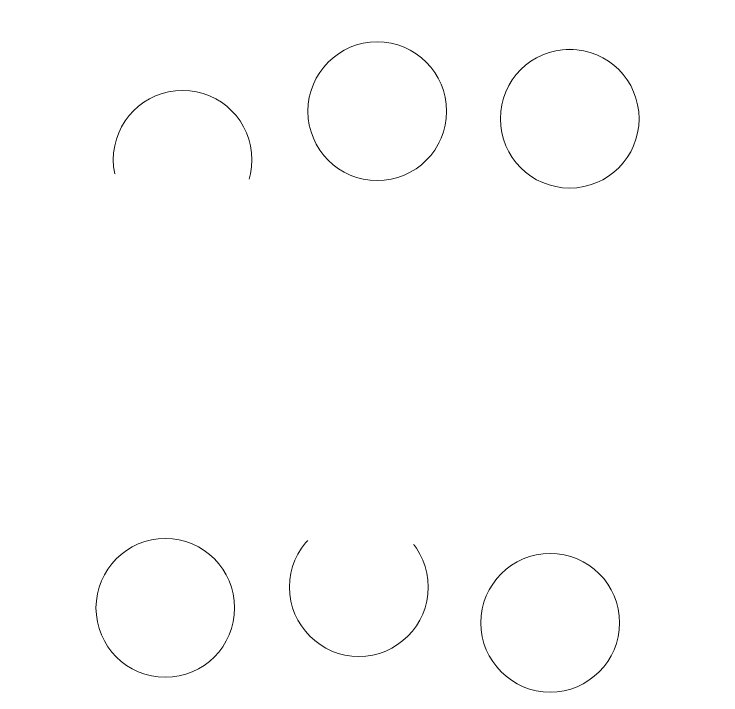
# Model space of a CAD drawing. Header units: millimetres. Extents: x 55299 to 76242, y 39243 to 53578.
# Drawn here: x 68808 to 70642, y 44931 to 46697 of the extents above; entities that cross this region are included whole.
import ezdxf

# ---------------------------------------------------------------- set-up
doc = ezdxf.new("R2010")
doc.units = ezdxf.units.MM
doc.header["$MEASUREMENT"] = 0
doc.layers.add('FURN-FREE', color=1, linetype='Continuous', lineweight=0)

# ---------------------------------------------------------------- blocks, each defined once
blk = doc.blocks.new('*U1')
at = {"color": 0, "linetype": 'ByBlock', "lineweight": -2}
for points in [[(-142.2, 123.4), (-160.9, 93.7), (-190.5, 112.4), (-171.8, 142)], [(159.5, 81.4), (143.2, 112.3), (174.2, 128.6), (190.5, 97.7)], [(-27.7, -158.9), (7.3, -160.3), (5.9, -195.3), (-29.1, -193.9)]]:
    blk.add_wipeout(points, dxfattribs=at)
blk.add_wipeout([(176.4, 8.3), (176.5, 19.6), (175.8, 30.9), (174.5, 42.1), (172.5, 53.3), (169.7, 64.2), (166.3, 75), (162.2, 85.6), (157.5, 95.8), (152.1, 105.8), (146.1, 115.4), (139.5, 124.6), (132.4, 133.3), (124.7, 141.6), (116.5, 149.4), (107.9, 156.7), (98.8, 163.4), (89.3, 169.5), (79.4, 175.1), (69.2, 179.9), (58.7, 184.2), (48, 187.7), (37.1, 190.6), (26, 192.8), (14.8, 194.3), (3.5, 195.1), (-7.8, 195.2), (-19.1, 194.6), (-30.3, 193.2), (-41.5, 191.2), (-52.4, 188.5), (-63.2, 185.1), (-73.8, 181), (-84, 176.2), (-94, 170.9), (-103.6, 164.9), (-112.8, 158.3), (-121.5, 151.1), (-129.8, 143.5), (-137.6, 135.3), (-144.9, 126.6), (-151.6, 117.5), (-157.7, 108), (-163.3, 98.1), (-168.1, 87.9), (-172.4, 77.5), (-176, 66.7), (-178.8, 55.8), (-181, 44.7), (-182.5, 33.5), (-183.3, 22.2), (-183.4, 10.9), (-182.8, -0.4), (-181.5, -11.6), (-179.4, -22.7), (-176.7, -33.7), (-173.3, -44.5), (-169.2, -55), (-164.4, -65.3), (-159.1, -75.2), (-153.1, -84.8), (-146.5, -94), (-139.3, -102.8), (-131.7, -111.1), (-123.5, -118.9), (-114.8, -126.2), (-105.7, -132.9), (-96.2, -139), (-86.3, -144.5), (-76.1, -149.4), (-65.7, -153.7), (-54.9, -157.2), (-44, -160.1), (-32.9, -162.3), (-21.7, -163.8), (-10.4, -164.6), (0.9, -164.7), (12.2, -164.1), (23.4, -162.7), (34.5, -160.7), (45.5, -157.9), (56.3, -154.5), (66.8, -150.4), (77.1, -145.7), (87, -140.3), (96.6, -134.3), (105.8, -127.8), (114.6, -120.6), (122.9, -112.9), (130.7, -104.7), (138, -96.1), (144.7, -87), (150.8, -77.5), (156.3, -67.6), (161.2, -57.4), (165.4, -46.9), (169, -36.2), (171.9, -25.3), (174.1, -14.2)], dxfattribs=at)
blk.add_circle((-3.5, 15.3), 180, dxfattribs=at)
blk = doc.blocks.new('*U2')
at = {"color": 0, "linetype": 'ByBlock', "lineweight": -2}
for points in [[(-142.2, 123.4), (-160.9, 93.7), (-190.5, 112.4), (-171.8, 142)], [(159.5, 81.4), (143.2, 112.3), (174.2, 128.6), (190.5, 97.7)], [(-27.7, -158.9), (7.3, -160.3), (5.9, -195.3), (-29.1, -193.9)]]:
    blk.add_wipeout(points, dxfattribs=at)
blk.add_wipeout([(176.4, 8.3), (176.5, 19.6), (175.8, 30.9), (174.5, 42.1), (172.5, 53.3), (169.7, 64.2), (166.3, 75), (162.2, 85.6), (157.5, 95.8), (152.1, 105.8), (146.1, 115.4), (139.5, 124.6), (132.4, 133.3), (124.7, 141.6), (116.5, 149.4), (107.9, 156.7), (98.8, 163.4), (89.3, 169.5), (79.4, 175.1), (69.2, 179.9), (58.7, 184.2), (48, 187.7), (37.1, 190.6), (26, 192.8), (14.8, 194.3), (3.5, 195.1), (-7.8, 195.2), (-19.1, 194.6), (-30.3, 193.2), (-41.5, 191.2), (-52.4, 188.5), (-63.2, 185.1), (-73.8, 181), (-84, 176.2), (-94, 170.9), (-103.6, 164.9), (-112.8, 158.3), (-121.5, 151.1), (-129.8, 143.5), (-137.6, 135.3), (-144.9, 126.6), (-151.6, 117.5), (-157.7, 108), (-163.3, 98.1), (-168.1, 87.9), (-172.4, 77.5), (-176, 66.7), (-178.8, 55.8), (-181, 44.7), (-182.5, 33.5), (-183.3, 22.2), (-183.4, 10.9), (-182.8, -0.4), (-181.5, -11.6), (-179.4, -22.7), (-176.7, -33.7), (-173.3, -44.5), (-169.2, -55), (-164.4, -65.3), (-159.1, -75.2), (-153.1, -84.8), (-146.5, -94), (-139.3, -102.8), (-131.7, -111.1), (-123.5, -118.9), (-114.8, -126.2), (-105.7, -132.9), (-96.2, -139), (-86.3, -144.5), (-76.1, -149.4), (-65.7, -153.7), (-54.9, -157.2), (-44, -160.1), (-32.9, -162.3), (-21.7, -163.8), (-10.4, -164.6), (0.9, -164.7), (12.2, -164.1), (23.4, -162.7), (34.5, -160.7), (45.5, -157.9), (56.3, -154.5), (66.8, -150.4), (77.1, -145.7), (87, -140.3), (96.6, -134.3), (105.8, -127.8), (114.6, -120.6), (122.9, -112.9), (130.7, -104.7), (138, -96.1), (144.7, -87), (150.8, -77.5), (156.3, -67.6), (161.2, -57.4), (165.4, -46.9), (169, -36.2), (171.9, -25.3), (174.1, -14.2)], dxfattribs=at)
blk.add_circle((-3.5, 15.3), 180, dxfattribs=at)
blk = doc.blocks.new('*U3')
at = {"color": 0, "linetype": 'ByBlock', "lineweight": -2}
for points in [[(-142.2, 123.4), (-160.9, 93.7), (-190.5, 112.4), (-171.8, 142)], [(159.5, 81.4), (143.2, 112.3), (174.2, 128.6), (190.5, 97.7)], [(-27.7, -158.9), (7.3, -160.3), (5.9, -195.3), (-29.1, -193.9)]]:
    blk.add_wipeout(points, dxfattribs=at)
blk.add_wipeout([(176.4, 8.3), (175.6, -3), (174.1, -14.2), (171.9, -25.3), (169, -36.2), (165.4, -46.9), (161.2, -57.4), (156.3, -67.6), (150.8, -77.5), (144.7, -87), (138, -96.1), (130.7, -104.7), (122.9, -112.9), (114.6, -120.6), (105.8, -127.8), (96.6, -134.3), (87, -140.3), (77.1, -145.7), (66.8, -150.4), (56.3, -154.5), (45.5, -157.9), (34.5, -160.7), (23.4, -162.7), (12.2, -164.1), (0.9, -164.7), (-10.4, -164.6), (-21.7, -163.8), (-32.9, -162.3), (-44, -160.1), (-54.9, -157.2), (-65.7, -153.7), (-76.1, -149.4), (-86.3, -144.5), (-96.2, -139), (-105.7, -132.9), (-114.8, -126.2), (-123.5, -118.9), (-131.7, -111.1), (-139.3, -102.8), (-146.5, -94), (-153.1, -84.8), (-159.1, -75.2), (-164.4, -65.3), (-169.2, -55), (-173.3, -44.5), (-176.7, -33.7), (-179.4, -22.7), (-181.5, -11.6), (-182.8, -0.4), (-183.4, 10.9), (-183.3, 22.2), (-182.5, 33.5), (-181, 44.7), (-178.8, 55.8), (-176, 66.7), (-172.4, 77.5), (-168.1, 87.9), (-163.3, 98.1), (-157.7, 108), (-151.6, 117.5), (-144.9, 126.6), (-137.6, 135.3), (-129.8, 143.5), (-121.5, 151.1), (-112.8, 158.3), (-103.6, 164.9), (-94, 170.9), (-84, 176.2), (-73.8, 181), (-63.2, 185.1), (-52.4, 188.5), (-41.5, 191.2), (-30.3, 193.2), (-19.1, 194.6), (-7.8, 195.2), (3.5, 195.1), (14.8, 194.3), (26, 192.8), (37.1, 190.6), (48, 187.7), (58.7, 184.2), (69.2, 179.9), (79.4, 175.1), (89.3, 169.5), (98.8, 163.4), (107.9, 156.7), (116.5, 149.4), (124.7, 141.6), (132.4, 133.3), (139.5, 124.6), (146.1, 115.4), (152.1, 105.8), (157.5, 95.8), (162.2, 85.6), (166.3, 75), (169.7, 64.2), (172.5, 53.3), (174.5, 42.1), (175.8, 30.9)], dxfattribs=at)
at = {"color": 0, "linetype": 'ByBlock', "lineweight": -2, "extrusion": (0, 0, -1)}
blk.add_circle((3.5, 15.3), 180, dxfattribs=at)
blk = doc.blocks.new('*U4')
at = {"color": 0, "linetype": 'ByBlock', "lineweight": -2}
for points in [[(-142.2, 123.4), (-160.9, 93.7), (-190.5, 112.4), (-171.8, 142)], [(159.5, 81.4), (143.2, 112.3), (174.2, 128.6), (190.5, 97.7)], [(-27.7, -158.9), (7.3, -160.3), (5.9, -195.3), (-29.1, -193.9)]]:
    blk.add_wipeout(points, dxfattribs=at)
blk.add_wipeout([(176.4, 8.3), (175.6, -3), (174.1, -14.2), (171.9, -25.3), (169, -36.2), (165.4, -46.9), (161.2, -57.4), (156.3, -67.6), (150.8, -77.5), (144.7, -87), (138, -96.1), (130.7, -104.7), (122.9, -112.9), (114.6, -120.6), (105.8, -127.8), (96.6, -134.3), (87, -140.3), (77.1, -145.7), (66.8, -150.4), (56.3, -154.5), (45.5, -157.9), (34.5, -160.7), (23.4, -162.7), (12.2, -164.1), (0.9, -164.7), (-10.4, -164.6), (-21.7, -163.8), (-32.9, -162.3), (-44, -160.1), (-54.9, -157.2), (-65.7, -153.7), (-76.1, -149.4), (-86.3, -144.5), (-96.2, -139), (-105.7, -132.9), (-114.8, -126.2), (-123.5, -118.9), (-131.7, -111.1), (-139.3, -102.8), (-146.5, -94), (-153.1, -84.8), (-159.1, -75.2), (-164.4, -65.3), (-169.2, -55), (-173.3, -44.5), (-176.7, -33.7), (-179.4, -22.7), (-181.5, -11.6), (-182.8, -0.4), (-183.4, 10.9), (-183.3, 22.2), (-182.5, 33.5), (-181, 44.7), (-178.8, 55.8), (-176, 66.7), (-172.4, 77.5), (-168.1, 87.9), (-163.3, 98.1), (-157.7, 108), (-151.6, 117.5), (-144.9, 126.6), (-137.6, 135.3), (-129.8, 143.5), (-121.5, 151.1), (-112.8, 158.3), (-103.6, 164.9), (-94, 170.9), (-84, 176.2), (-73.8, 181), (-63.2, 185.1), (-52.4, 188.5), (-41.5, 191.2), (-30.3, 193.2), (-19.1, 194.6), (-7.8, 195.2), (3.5, 195.1), (14.8, 194.3), (26, 192.8), (37.1, 190.6), (48, 187.7), (58.7, 184.2), (69.2, 179.9), (79.4, 175.1), (89.3, 169.5), (98.8, 163.4), (107.9, 156.7), (116.5, 149.4), (124.7, 141.6), (132.4, 133.3), (139.5, 124.6), (146.1, 115.4), (152.1, 105.8), (157.5, 95.8), (162.2, 85.6), (166.3, 75), (169.7, 64.2), (172.5, 53.3), (174.5, 42.1), (175.8, 30.9)], dxfattribs=at)
at = {"color": 0, "linetype": 'ByBlock', "lineweight": -2, "extrusion": (0, 0, -1)}
blk.add_circle((3.5, 15.3), 180, dxfattribs=at)
blk = doc.blocks.new('*U5')
at = {"color": 0, "linetype": 'ByBlock', "lineweight": -2}
for points in [[(-142.2, 123.4), (-160.9, 93.7), (-190.5, 112.4), (-171.8, 142)], [(159.5, 81.4), (143.2, 112.3), (174.2, 128.6), (190.5, 97.7)], [(-27.7, -158.9), (7.3, -160.3), (5.9, -195.3), (-29.1, -193.9)]]:
    blk.add_wipeout(points, dxfattribs=at)
blk.add_wipeout([(176.4, 8.3), (175.6, -3), (174.1, -14.2), (171.9, -25.3), (169, -36.2), (165.4, -46.9), (161.2, -57.4), (156.3, -67.6), (150.8, -77.5), (144.7, -87), (138, -96.1), (130.7, -104.7), (122.9, -112.9), (114.6, -120.6), (105.8, -127.8), (96.6, -134.3), (87, -140.3), (77.1, -145.7), (66.8, -150.4), (56.3, -154.5), (45.5, -157.9), (34.5, -160.7), (23.4, -162.7), (12.2, -164.1), (0.9, -164.7), (-10.4, -164.6), (-21.7, -163.8), (-32.9, -162.3), (-44, -160.1), (-54.9, -157.2), (-65.7, -153.7), (-76.1, -149.4), (-86.3, -144.5), (-96.2, -139), (-105.7, -132.9), (-114.8, -126.2), (-123.5, -118.9), (-131.7, -111.1), (-139.3, -102.8), (-146.5, -94), (-153.1, -84.8), (-159.1, -75.2), (-164.4, -65.3), (-169.2, -55), (-173.3, -44.5), (-176.7, -33.7), (-179.4, -22.7), (-181.5, -11.6), (-182.8, -0.4), (-183.4, 10.9), (-183.3, 22.2), (-182.5, 33.5), (-181, 44.7), (-178.8, 55.8), (-176, 66.7), (-172.4, 77.5), (-168.1, 87.9), (-163.3, 98.1), (-157.7, 108), (-151.6, 117.5), (-144.9, 126.6), (-137.6, 135.3), (-129.8, 143.5), (-121.5, 151.1), (-112.8, 158.3), (-103.6, 164.9), (-94, 170.9), (-84, 176.2), (-73.8, 181), (-63.2, 185.1), (-52.4, 188.5), (-41.5, 191.2), (-30.3, 193.2), (-19.1, 194.6), (-7.8, 195.2), (3.5, 195.1), (14.8, 194.3), (26, 192.8), (37.1, 190.6), (48, 187.7), (58.7, 184.2), (69.2, 179.9), (79.4, 175.1), (89.3, 169.5), (98.8, 163.4), (107.9, 156.7), (116.5, 149.4), (124.7, 141.6), (132.4, 133.3), (139.5, 124.6), (146.1, 115.4), (152.1, 105.8), (157.5, 95.8), (162.2, 85.6), (166.3, 75), (169.7, 64.2), (172.5, 53.3), (174.5, 42.1), (175.8, 30.9)], dxfattribs=at)
at = {"color": 0, "linetype": 'ByBlock', "lineweight": -2, "extrusion": (0, 0, -1)}
blk.add_circle((3.5, 15.3), 180, dxfattribs=at)
blk = doc.blocks.new('*U6')
at = {"color": 0, "linetype": 'ByBlock', "lineweight": -2}
for points in [[(-142.2, 123.4), (-160.9, 93.7), (-190.5, 112.4), (-171.8, 142)], [(159.5, 81.4), (143.2, 112.3), (174.2, 128.6), (190.5, 97.7)], [(-27.7, -158.9), (7.3, -160.3), (5.9, -195.3), (-29.1, -193.9)]]:
    blk.add_wipeout(points, dxfattribs=at)
blk.add_wipeout([(176.4, 8.3), (176.5, 19.6), (175.8, 30.9), (174.5, 42.1), (172.5, 53.3), (169.7, 64.2), (166.3, 75), (162.2, 85.6), (157.5, 95.8), (152.1, 105.8), (146.1, 115.4), (139.5, 124.6), (132.4, 133.3), (124.7, 141.6), (116.5, 149.4), (107.9, 156.7), (98.8, 163.4), (89.3, 169.5), (79.4, 175.1), (69.2, 179.9), (58.7, 184.2), (48, 187.7), (37.1, 190.6), (26, 192.8), (14.8, 194.3), (3.5, 195.1), (-7.8, 195.2), (-19.1, 194.6), (-30.3, 193.2), (-41.5, 191.2), (-52.4, 188.5), (-63.2, 185.1), (-73.8, 181), (-84, 176.2), (-94, 170.9), (-103.6, 164.9), (-112.8, 158.3), (-121.5, 151.1), (-129.8, 143.5), (-137.6, 135.3), (-144.9, 126.6), (-151.6, 117.5), (-157.7, 108), (-163.3, 98.1), (-168.1, 87.9), (-172.4, 77.5), (-176, 66.7), (-178.8, 55.8), (-181, 44.7), (-182.5, 33.5), (-183.3, 22.2), (-183.4, 10.9), (-182.8, -0.4), (-181.5, -11.6), (-179.4, -22.7), (-176.7, -33.7), (-173.3, -44.5), (-169.2, -55), (-164.4, -65.3), (-159.1, -75.2), (-153.1, -84.8), (-146.5, -94), (-139.3, -102.8), (-131.7, -111.1), (-123.5, -118.9), (-114.8, -126.2), (-105.7, -132.9), (-96.2, -139), (-86.3, -144.5), (-76.1, -149.4), (-65.7, -153.7), (-54.9, -157.2), (-44, -160.1), (-32.9, -162.3), (-21.7, -163.8), (-10.4, -164.6), (0.9, -164.7), (12.2, -164.1), (23.4, -162.7), (34.5, -160.7), (45.5, -157.9), (56.3, -154.5), (66.8, -150.4), (77.1, -145.7), (87, -140.3), (96.6, -134.3), (105.8, -127.8), (114.6, -120.6), (122.9, -112.9), (130.7, -104.7), (138, -96.1), (144.7, -87), (150.8, -77.5), (156.3, -67.6), (161.2, -57.4), (165.4, -46.9), (169, -36.2), (171.9, -25.3), (174.1, -14.2)], dxfattribs=at)
blk.add_circle((-3.5, 15.3), 180, dxfattribs=at)

msp = doc.modelspace()

# ---------------------------------------------------------------- block references
at = {"layer": 'FURN-FREE', "lineweight": 0}
for name, p, rotation in [('*U2', (69738.6, 46434.7), 299.9998549447856), ('*U1', (69229.6, 46316), 269.9999197948907), ('*U6', (70214.4, 45121.7), 89.99991979489077)]:
    msp.add_blockref(name, p, dxfattribs=dict(at, rotation=rotation))
at = {"layer": 'FURN-FREE', "lineweight": 0, "extrusion": (0, 0, -1)}
for name, p, rotation in [('*U3', (-70264.7, 46421.4), 274.4261981055699), ('*U5', (-69691.8, 45222.4), 124.4261332554647), ('*U4', (-69185, 45161.5), 94.42619810556987)]:
    msp.add_blockref(name, p, dxfattribs=dict(at, rotation=rotation))

# ---------------------------------------------------------------- next in the draw order: wipeouts: each hides what was drawn before it
msp.add_wipeout([(70606.2, 45292.1), (68807.5, 45361.6), (68843.4, 46290.9), (70642.1, 46221.4)]).dxf.layer = 'FURN-FREE'

doc.saveas('drawing.dxf')
